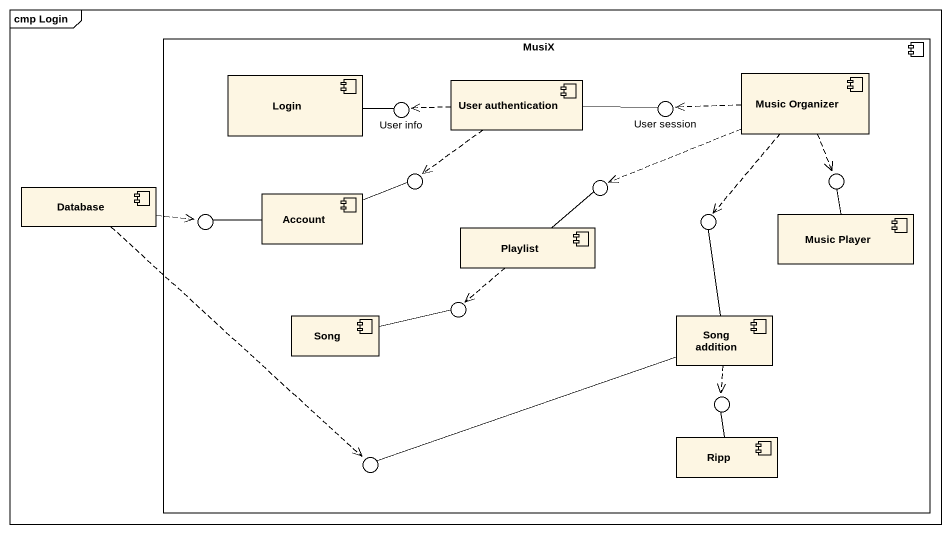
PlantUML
@startuml
mainframe cmp Login
component MusiX {
  component Login
  component "Music Organizer" as Music_Organizer
  component "User authentication" as User_authentication
  component Account
  component Playlist
  component "Music Player" as Music_Player
  component Song
  component "Song addition" as Song_addition
  component Ripp
}
() "User info" as User_info
() "User session" as User_session
component "Database" as Database_
() " " as lollipop1
() " " as lollipop2
() " " as lollipop3
() " " as lollipop4
() " " as lollipop5
() " " as lollipop6
() " " as lollipop7
() " " as lollipop8
MusiX -up- User_info
MusiX -up- User_session
MusiX -up- lollipop1
MusiX -up- lollipop2
MusiX -right- lollipop3
MusiX -left- lollipop4
MusiX -right- lollipop5
MusiX -left- lollipop6
MusiX -- lollipop7
MusiX -- lollipop8
Login -right- User_info
Music_Organizer .left.> User_session
Music_Organizer .left.> lollipop2
Music_Organizer ..> lollipop3
Music_Organizer ..> lollipop5
User_authentication .left.> User_info
User_authentication -right- User_session
User_authentication ..> lollipop1
Database_ .right.> lollipop4
Database_ ..> lollipop8
Account -right- lollipop1
Account -left- lollipop4
Playlist -up- lollipop2
Playlist ..> lollipop6
Music_Player -up- lollipop3
Song -right- lollipop6
Song_addition -up- lollipop5
Song_addition ..> lollipop7
Song_addition -left- lollipop8
Ripp -up- lollipop7
@enduml
